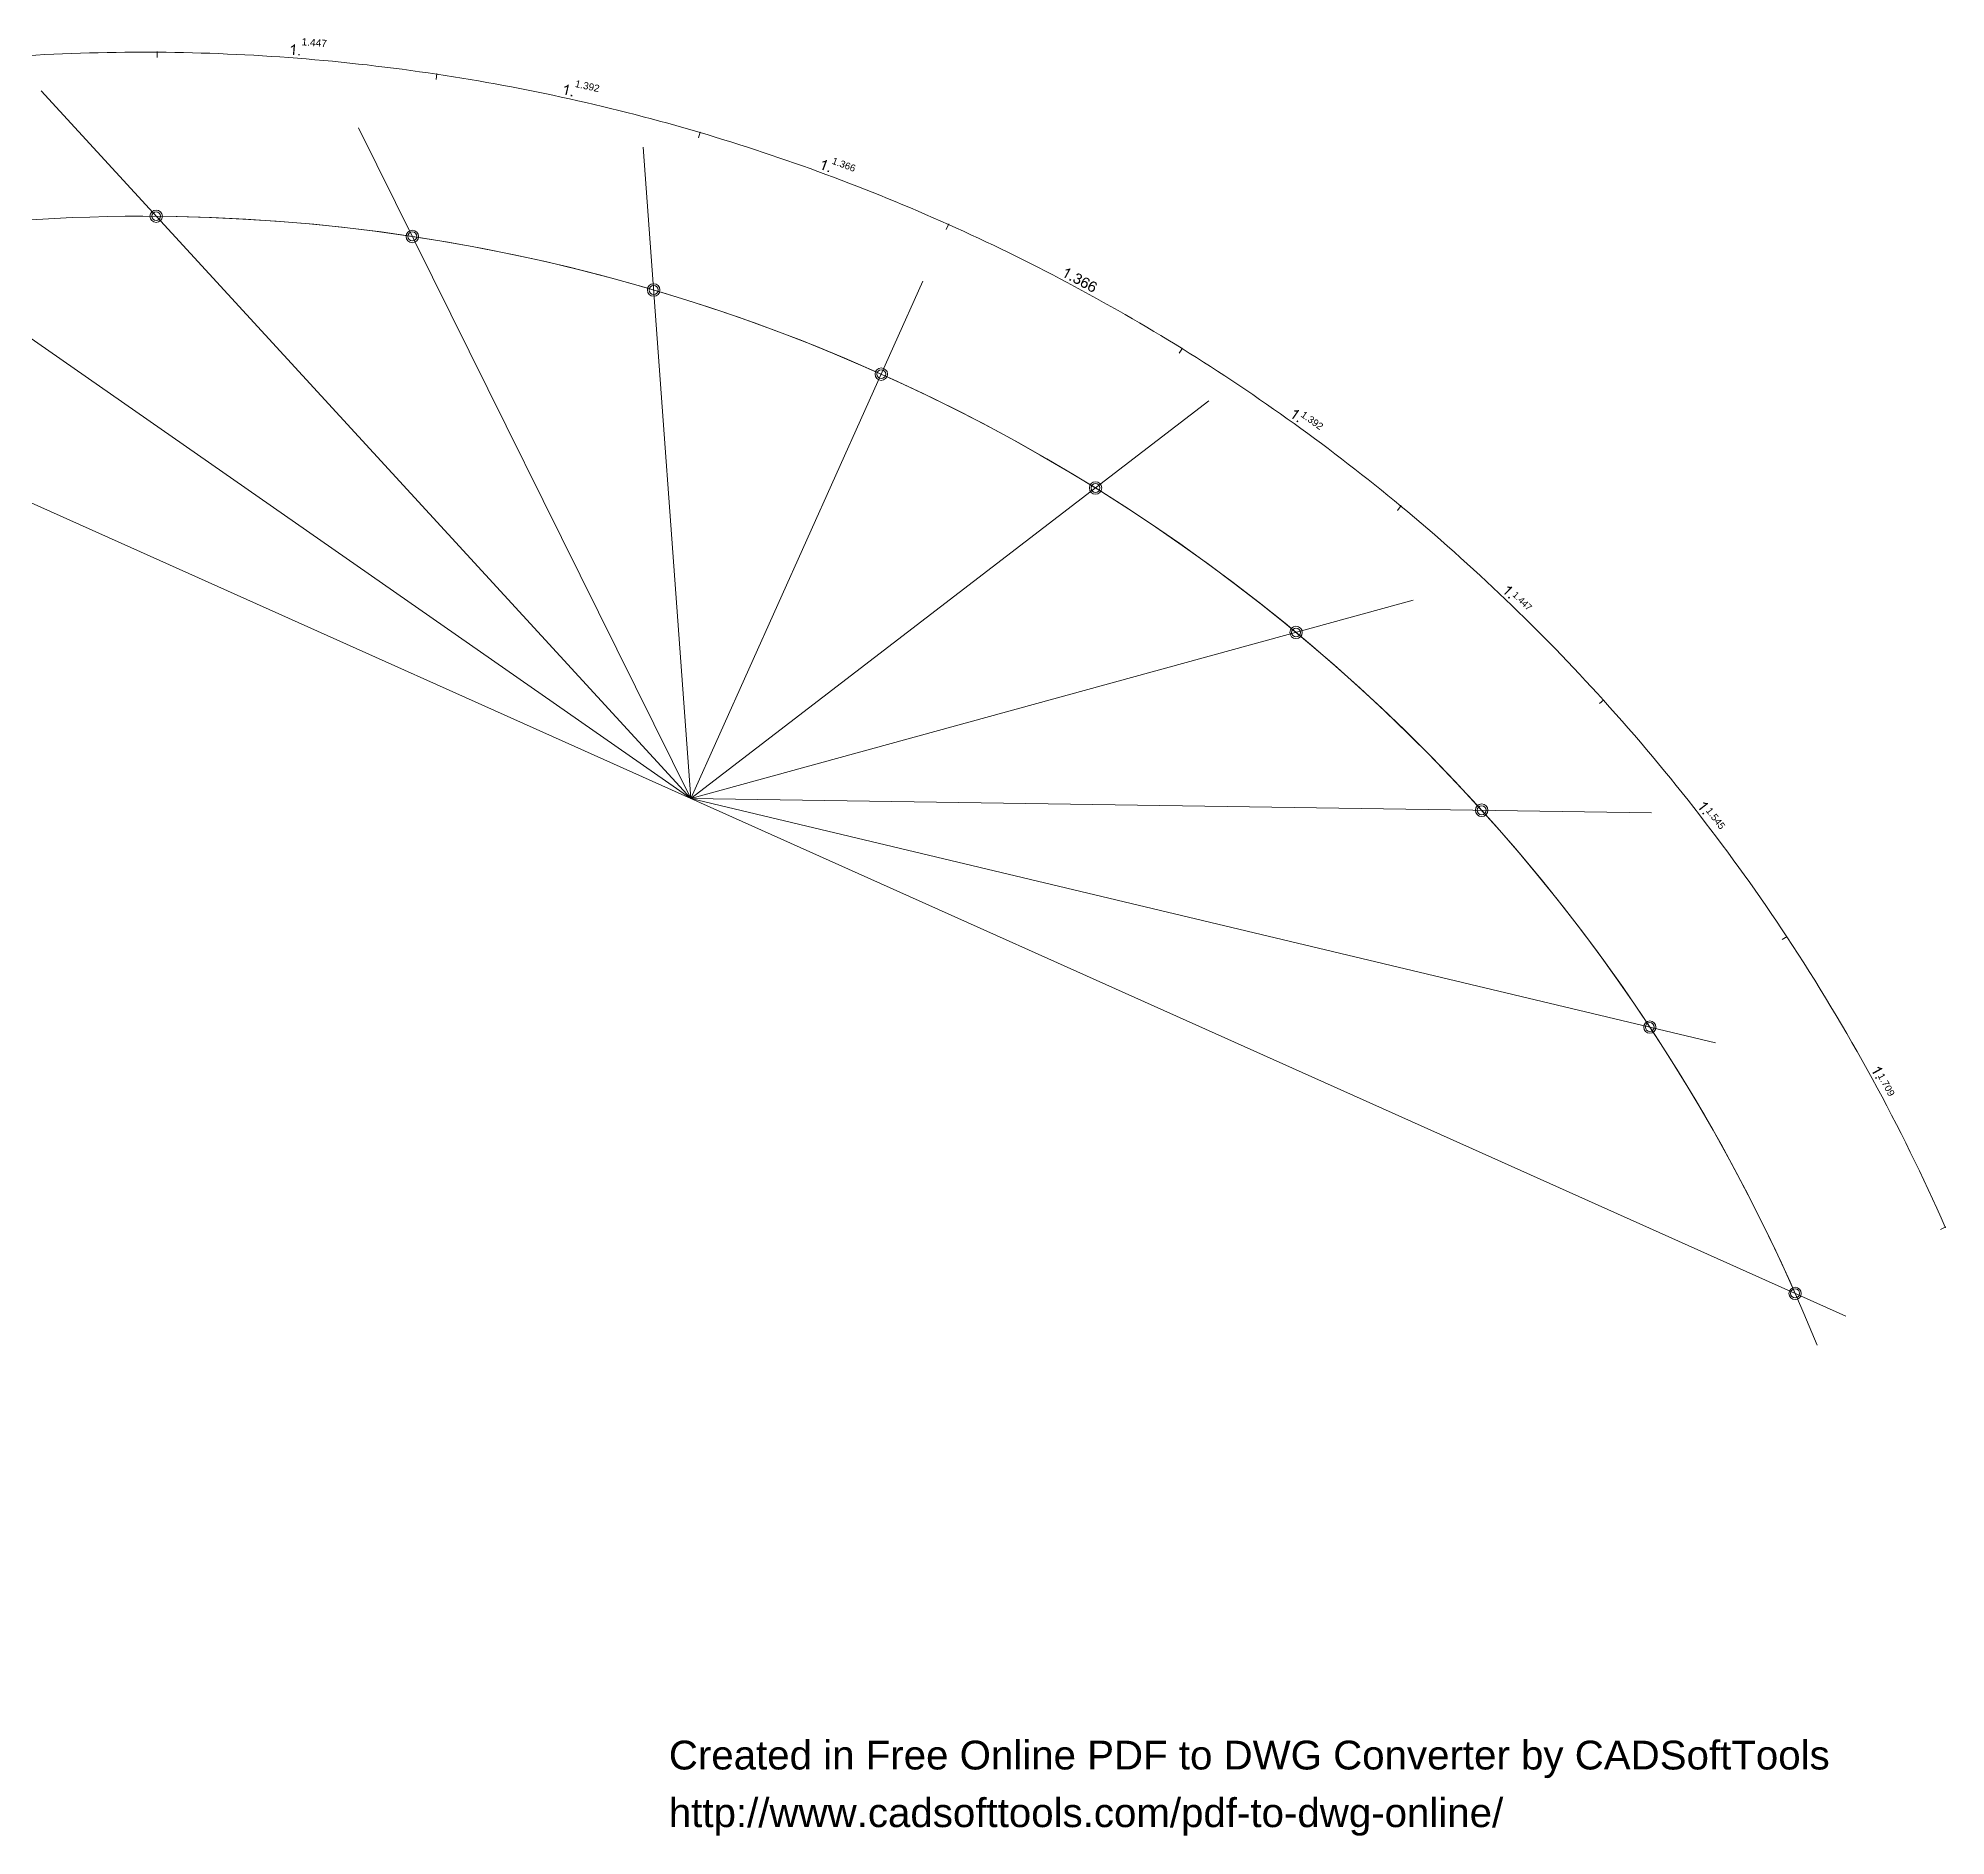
# Model space of a CAD drawing. Header units: millimetres. Extents: x 0 to 354, y 0 to 293.
# Drawn here: x 179.6 to 354.3, y 3.6 to 168.2 of the extents above; entities that cross this region are included whole.
import ezdxf

# ---------------------------------------------------------------- set-up
doc = ezdxf.new("R2010")
doc.units = ezdxf.units.MM
doc.header["$MEASUREMENT"] = 0
doc.layers.get('0').update_dxf_attribs({"linetype": 'CONTINUOUS'})
doc.layers.add('1378778', color=7, linetype='CONTINUOUS')
doc.styles.add('1378898', font='Arial.ttf')
doc.styles.add('Arial$001', font='arial.ttf', dxfattribs={"height": 1.166256})

# ---------------------------------------------------------------- blocks, each defined once
blk = doc.blocks.new('13445C0')
at = {"layer": '1378778', "color": 0, "true_color": 0x000001, "style": '1378898'}
for s, p in [('Created in Free Online PDF to DWG Converter by CADSoftTools', (0, 0)), ('http://www.cadsofttools.com/pdf-to-dwg-online/', (0, -2))]:
    blk.add_text(s, height=1, dxfattribs=at).set_placement(p)

msp = doc.modelspace()

# ---------------------------------------------------------------- hatches: boundary and pattern name
at = {"true_color": 0x000030}
h = msp.add_hatch(color=0, dxfattribs=at)
edge = h.paths.add_edge_path()
edge.add_line((203.06, 166.68), (202.95, 166.68))
edge.add_line((202.95, 166.68), (203.01, 167.46))
edge.add_spline(control_points=[(203.01, 167.46), (202.98, 167.43), (202.93, 167.41), (202.88, 167.38)], knot_values=[0, 0, 0, 0, 1, 1, 1, 1], degree=3, periodic=0)
edge.add_spline(control_points=[(202.88, 167.38), (202.83, 167.36), (202.8, 167.34), (202.75, 167.33)], knot_values=[0, 0, 0, 0, 1, 1, 1, 1], degree=3, periodic=0)
edge.add_line((202.75, 167.33), (202.77, 167.44))
edge.add_spline(control_points=[(202.77, 167.44), (202.83, 167.48), (202.9, 167.51), (202.95, 167.54)], knot_values=[0, 0, 0, 0, 1, 1, 1, 1], degree=3, periodic=0)
edge.add_spline(control_points=[(202.95, 167.54), (203, 167.59), (203.05, 167.62), (203.06, 167.67)], knot_values=[0, 0, 0, 0, 1, 1, 1, 1], degree=3, periodic=0)
edge.add_line((203.06, 167.67), (203.15, 167.66))
for points in [[(203.44, 166.65), (203.44, 166.78), (203.58, 166.78), (203.58, 166.63)], [(228.37, 162.91), (228.4, 163.05), (228.54, 163.01), (228.52, 162.88)], [(251.87, 155.99), (251.92, 156.12), (252.06, 156.07), (252.01, 155.94)], [(274.02, 146.05), (274.09, 146.19), (274.22, 146.12), (274.16, 145.99)], [(294.83, 133.11), (294.92, 133.23), (295.02, 133.14), (294.95, 133.03)], [(314.21, 116.98), (314.31, 117.08), (314.41, 116.98), (314.31, 116.88)], [(331.99, 97.23), (332.11, 97.31), (332.19, 97.19), (332.08, 97.11)], [(347.81, 73.03), (347.94, 73.09), (348.01, 72.98), (347.88, 72.91)]]:
    msp.add_hatch(color=0, dxfattribs=at).paths.add_polyline_path(points)
h = msp.add_hatch(color=0, dxfattribs=at)
edge = h.paths.add_edge_path()
edge.add_line((228.01, 163), (227.89, 163.01))
edge.add_line((227.89, 163.01), (228.07, 163.77))
edge.add_spline(control_points=[(228.07, 163.77), (228.02, 163.74), (227.99, 163.72), (227.94, 163.71)], knot_values=[0, 0, 0, 0, 1, 1, 1, 1], degree=3, periodic=0)
edge.add_spline(control_points=[(227.94, 163.71), (227.89, 163.69), (227.84, 163.69), (227.79, 163.67)], knot_values=[0, 0, 0, 0, 1, 1, 1, 1], degree=3, periodic=0)
edge.add_line((227.79, 163.67), (227.82, 163.79))
edge.add_spline(control_points=[(227.82, 163.79), (227.89, 163.81), (227.96, 163.84), (228.02, 163.87)], knot_values=[0, 0, 0, 0, 1, 1, 1, 1], degree=3, periodic=0)
edge.add_spline(control_points=[(228.02, 163.87), (228.07, 163.91), (228.12, 163.94), (228.16, 163.97)], knot_values=[0, 0, 0, 0, 1, 1, 1, 1], degree=3, periodic=0)
edge.add_line((228.16, 163.97), (228.22, 163.95))
h = msp.add_hatch(color=0, dxfattribs=at)
edge = h.paths.add_edge_path()
edge.add_line((251.53, 156.12), (251.41, 156.15))
edge.add_line((251.41, 156.15), (251.68, 156.88))
edge.add_spline(control_points=[(251.68, 156.88), (251.64, 156.86), (251.61, 156.85), (251.54, 156.85)], knot_values=[0, 0, 0, 0, 1, 1, 1, 1], degree=3, periodic=0)
edge.add_spline(control_points=[(251.54, 156.85), (251.49, 156.83), (251.45, 156.83), (251.41, 156.83)], knot_values=[0, 0, 0, 0, 1, 1, 1, 1], degree=3, periodic=0)
edge.add_line((251.41, 156.83), (251.45, 156.93))
edge.add_spline(control_points=[(251.45, 156.93), (251.53, 156.95), (251.59, 156.96), (251.66, 156.98)], knot_values=[0, 0, 0, 0, 1, 1, 1, 1], degree=3, periodic=0)
edge.add_spline(control_points=[(251.66, 156.98), (251.71, 157.01), (251.76, 157.03), (251.79, 157.06)], knot_values=[0, 0, 0, 0, 1, 1, 1, 1], degree=3, periodic=0)
edge.add_line((251.79, 157.06), (251.87, 157.05))
h = msp.add_hatch(color=0, dxfattribs=at)
edge = h.paths.add_edge_path()
edge.add_line((273.69, 146.24), (273.59, 146.29))
edge.add_line((273.59, 146.29), (273.96, 146.96))
edge.add_spline(control_points=[(273.96, 146.96), (273.91, 146.96), (273.88, 146.95), (273.81, 146.95)], knot_values=[0, 0, 0, 0, 1, 1, 1, 1], degree=3, periodic=0)
edge.add_spline(control_points=[(273.81, 146.95), (273.76, 146.95), (273.71, 146.95), (273.68, 146.95)], knot_values=[0, 0, 0, 0, 1, 1, 1, 1], degree=3, periodic=0)
edge.add_line((273.68, 146.95), (273.73, 147.05))
edge.add_spline(control_points=[(273.73, 147.05), (273.81, 147.05), (273.88, 147.06), (273.94, 147.08)], knot_values=[0, 0, 0, 0, 1, 1, 1, 1], degree=3, periodic=0)
edge.add_spline(control_points=[(273.94, 147.08), (274.01, 147.1), (274.06, 147.11), (274.09, 147.14)], knot_values=[0, 0, 0, 0, 1, 1, 1, 1], degree=3, periodic=0)
edge.add_line((274.09, 147.14), (274.16, 147.1))
h = msp.add_hatch(color=0, dxfattribs=at)
edge = h.paths.add_edge_path()
edge.add_line((274.44, 146.14), (274.55, 146.09))
edge.add_spline(control_points=[(274.55, 146.09), (274.52, 146.02), (274.52, 145.97), (274.54, 145.94)], knot_values=[0, 0, 0, 0, 1, 1, 1, 1], degree=3, periodic=0)
edge.add_spline(control_points=[(274.54, 145.94), (274.55, 145.89), (274.59, 145.86), (274.62, 145.84)], knot_values=[0, 0, 0, 0, 1, 1, 1, 1], degree=3, periodic=0)
edge.add_spline(control_points=[(274.62, 145.84), (274.67, 145.81), (274.72, 145.81), (274.78, 145.82)], knot_values=[0, 0, 0, 0, 1, 1, 1, 1], degree=3, periodic=0)
edge.add_spline(control_points=[(274.78, 145.82), (274.83, 145.84), (274.87, 145.87), (274.9, 145.92)], knot_values=[0, 0, 0, 0, 1, 1, 1, 1], degree=3, periodic=0)
edge.add_spline(control_points=[(274.9, 145.92), (274.93, 145.97), (274.93, 146.02), (274.92, 146.07)], knot_values=[0, 0, 0, 0, 1, 1, 1, 1], degree=3, periodic=0)
edge.add_spline(control_points=[(274.92, 146.07), (274.9, 146.12), (274.87, 146.15), (274.82, 146.19)], knot_values=[0, 0, 0, 0, 1, 1, 1, 1], degree=3, periodic=0)
edge.add_spline(control_points=[(274.82, 146.19), (274.8, 146.19), (274.77, 146.2), (274.73, 146.2)], knot_values=[0, 0, 0, 0, 1, 1, 1, 1], degree=3, periodic=0)
edge.add_line((274.73, 146.2), (274.8, 146.3))
edge.add_spline(control_points=[(274.8, 146.3), (274.8, 146.29), (274.82, 146.29), (274.82, 146.29)], knot_values=[0, 0, 0, 0, 1, 1, 1, 1], degree=3, periodic=0)
edge.add_spline(control_points=[(274.82, 146.29), (274.87, 146.25), (274.9, 146.25), (274.95, 146.25)], knot_values=[0, 0, 0, 0, 1, 1, 1, 1], degree=3, periodic=0)
edge.add_spline(control_points=[(274.95, 146.25), (275, 146.25), (275.05, 146.29), (275.07, 146.33)], knot_values=[0, 0, 0, 0, 1, 1, 1, 1], degree=3, periodic=0)
edge.add_spline(control_points=[(275.07, 146.33), (275.08, 146.37), (275.1, 146.42), (275.08, 146.45)], knot_values=[0, 0, 0, 0, 1, 1, 1, 1], degree=3, periodic=0)
edge.add_spline(control_points=[(275.08, 146.45), (275.07, 146.5), (275.05, 146.52), (275, 146.55)], knot_values=[0, 0, 0, 0, 1, 1, 1, 1], degree=3, periodic=0)
edge.add_spline(control_points=[(275, 146.55), (274.97, 146.57), (274.92, 146.57), (274.87, 146.57)], knot_values=[0, 0, 0, 0, 1, 1, 1, 1], degree=3, periodic=0)
edge.add_spline(control_points=[(274.87, 146.57), (274.83, 146.55), (274.8, 146.52), (274.77, 146.47)], knot_values=[0, 0, 0, 0, 1, 1, 1, 1], degree=3, periodic=0)
edge.add_line((274.77, 146.47), (274.67, 146.55))
edge.add_spline(control_points=[(274.67, 146.55), (274.72, 146.62), (274.77, 146.65), (274.83, 146.67)], knot_values=[0, 0, 0, 0, 1, 1, 1, 1], degree=3, periodic=0)
edge.add_spline(control_points=[(274.83, 146.67), (274.9, 146.68), (274.98, 146.67), (275.05, 146.63)], knot_values=[0, 0, 0, 0, 1, 1, 1, 1], degree=3, periodic=0)
edge.add_spline(control_points=[(275.05, 146.63), (275.1, 146.62), (275.13, 146.58), (275.16, 146.53)], knot_values=[0, 0, 0, 0, 1, 1, 1, 1], degree=3, periodic=0)
edge.add_spline(control_points=[(275.16, 146.53), (275.18, 146.5), (275.2, 146.45), (275.2, 146.4)], knot_values=[0, 0, 0, 0, 1, 1, 1, 1], degree=3, periodic=0)
edge.add_spline(control_points=[(275.2, 146.4), (275.21, 146.35), (275.2, 146.32), (275.18, 146.27)], knot_values=[0, 0, 0, 0, 1, 1, 1, 1], degree=3, periodic=0)
edge.add_spline(control_points=[(275.18, 146.27), (275.16, 146.24), (275.13, 146.2), (275.1, 146.19)], knot_values=[0, 0, 0, 0, 1, 1, 1, 1], degree=3, periodic=0)
edge.add_spline(control_points=[(275.1, 146.19), (275.05, 146.17), (275.02, 146.15), (274.97, 146.17)], knot_values=[0, 0, 0, 0, 1, 1, 1, 1], degree=3, periodic=0)
edge.add_spline(control_points=[(274.97, 146.17), (275.02, 146.12), (275.03, 146.07), (275.05, 146.02)], knot_values=[0, 0, 0, 0, 1, 1, 1, 1], degree=3, periodic=0)
edge.add_spline(control_points=[(275.05, 146.02), (275.05, 145.97), (275.05, 145.92), (275.02, 145.86)], knot_values=[0, 0, 0, 0, 1, 1, 1, 1], degree=3, periodic=0)
edge.add_spline(control_points=[(275.02, 145.86), (274.97, 145.79), (274.92, 145.74), (274.83, 145.71)], knot_values=[0, 0, 0, 0, 1, 1, 1, 1], degree=3, periodic=0)
edge.add_spline(control_points=[(274.83, 145.71), (274.75, 145.69), (274.67, 145.71), (274.57, 145.74)], knot_values=[0, 0, 0, 0, 1, 1, 1, 1], degree=3, periodic=0)
edge.add_spline(control_points=[(274.57, 145.74), (274.5, 145.79), (274.45, 145.84), (274.42, 145.92)], knot_values=[0, 0, 0, 0, 1, 1, 1, 1], degree=3, periodic=0)
edge.add_spline(control_points=[(274.42, 145.92), (274.4, 145.99), (274.4, 146.05), (274.44, 146.14)], knot_values=[0, 0, 0, 0, 1, 1, 1, 1], degree=3, periodic=0)
edge = h.paths.add_edge_path()
edge.add_line((275.88, 145.9), (275.78, 145.95))
edge.add_spline(control_points=[(275.78, 145.95), (275.78, 146), (275.78, 146.04), (275.78, 146.07)], knot_values=[0, 0, 0, 0, 1, 1, 1, 1], degree=3, periodic=0)
edge.add_spline(control_points=[(275.78, 146.07), (275.76, 146.12), (275.74, 146.15), (275.69, 146.17)], knot_values=[0, 0, 0, 0, 1, 1, 1, 1], degree=3, periodic=0)
edge.add_spline(control_points=[(275.69, 146.17), (275.66, 146.19), (275.63, 146.2), (275.59, 146.2)], knot_values=[0, 0, 0, 0, 1, 1, 1, 1], degree=3, periodic=0)
edge.add_spline(control_points=[(275.59, 146.2), (275.54, 146.19), (275.5, 146.17), (275.46, 146.14)], knot_values=[0, 0, 0, 0, 1, 1, 1, 1], degree=3, periodic=0)
edge.add_spline(control_points=[(275.46, 146.14), (275.41, 146.09), (275.36, 146.04), (275.31, 145.94)], knot_values=[0, 0, 0, 0, 1, 1, 1, 1], degree=3, periodic=0)
edge.add_spline(control_points=[(275.31, 145.94), (275.36, 145.97), (275.41, 145.99), (275.46, 145.99)], knot_values=[0, 0, 0, 0, 1, 1, 1, 1], degree=3, periodic=0)
edge.add_spline(control_points=[(275.46, 145.99), (275.51, 145.99), (275.54, 145.97), (275.59, 145.95)], knot_values=[0, 0, 0, 0, 1, 1, 1, 1], degree=3, periodic=0)
edge.add_spline(control_points=[(275.59, 145.95), (275.66, 145.9), (275.71, 145.86), (275.73, 145.77)], knot_values=[0, 0, 0, 0, 1, 1, 1, 1], degree=3, periodic=0)
edge.add_spline(control_points=[(275.73, 145.77), (275.74, 145.69), (275.74, 145.61), (275.69, 145.52)], knot_values=[0, 0, 0, 0, 1, 1, 1, 1], degree=3, periodic=0)
edge.add_spline(control_points=[(275.69, 145.52), (275.66, 145.48), (275.63, 145.43), (275.58, 145.39)], knot_values=[0, 0, 0, 0, 1, 1, 1, 1], degree=3, periodic=0)
edge.add_spline(control_points=[(275.58, 145.39), (275.53, 145.36), (275.48, 145.34), (275.43, 145.34)], knot_values=[0, 0, 0, 0, 1, 1, 1, 1], degree=3, periodic=0)
edge.add_spline(control_points=[(275.43, 145.34), (275.38, 145.34), (275.31, 145.36), (275.26, 145.38)], knot_values=[0, 0, 0, 0, 1, 1, 1, 1], degree=3, periodic=0)
edge.add_spline(control_points=[(275.26, 145.38), (275.18, 145.43), (275.13, 145.49), (275.1, 145.59)], knot_values=[0, 0, 0, 0, 1, 1, 1, 1], degree=3, periodic=0)
edge.add_spline(control_points=[(275.1, 145.59), (275.08, 145.69), (275.12, 145.81), (275.2, 145.95)], knot_values=[0, 0, 0, 0, 1, 1, 1, 1], degree=3, periodic=0)
edge.add_spline(control_points=[(275.2, 145.95), (275.28, 146.12), (275.38, 146.24), (275.48, 146.27)], knot_values=[0, 0, 0, 0, 1, 1, 1, 1], degree=3, periodic=0)
edge.add_spline(control_points=[(275.48, 146.27), (275.56, 146.32), (275.66, 146.3), (275.74, 146.25)], knot_values=[0, 0, 0, 0, 1, 1, 1, 1], degree=3, periodic=0)
edge.add_spline(control_points=[(275.74, 146.25), (275.81, 146.22), (275.86, 146.17), (275.89, 146.12)], knot_values=[0, 0, 0, 0, 1, 1, 1, 1], degree=3, periodic=0)
edge.add_spline(control_points=[(275.89, 146.12), (275.91, 146.05), (275.91, 145.99), (275.88, 145.9)], knot_values=[0, 0, 0, 0, 1, 1, 1, 1], degree=3, periodic=0)
edge = h.paths.add_edge_path()
edge.add_spline(control_points=[(275.25, 145.77), (275.23, 145.74), (275.21, 145.69), (275.21, 145.66)], knot_values=[0, 0, 0, 0, 1, 1, 1, 1], degree=3, periodic=0)
edge.add_spline(control_points=[(275.21, 145.66), (275.21, 145.61), (275.21, 145.57), (275.23, 145.54)], knot_values=[0, 0, 0, 0, 1, 1, 1, 1], degree=3, periodic=0)
edge.add_spline(control_points=[(275.23, 145.54), (275.26, 145.51), (275.28, 145.49), (275.31, 145.48)], knot_values=[0, 0, 0, 0, 1, 1, 1, 1], degree=3, periodic=0)
edge.add_spline(control_points=[(275.31, 145.48), (275.36, 145.44), (275.41, 145.44), (275.46, 145.46)], knot_values=[0, 0, 0, 0, 1, 1, 1, 1], degree=3, periodic=0)
edge.add_spline(control_points=[(275.46, 145.46), (275.51, 145.48), (275.54, 145.52), (275.58, 145.59)], knot_values=[0, 0, 0, 0, 1, 1, 1, 1], degree=3, periodic=0)
edge.add_spline(control_points=[(275.58, 145.59), (275.61, 145.64), (275.63, 145.71), (275.61, 145.76)], knot_values=[0, 0, 0, 0, 1, 1, 1, 1], degree=3, periodic=0)
edge.add_spline(control_points=[(275.61, 145.76), (275.59, 145.81), (275.56, 145.84), (275.51, 145.87)], knot_values=[0, 0, 0, 0, 1, 1, 1, 1], degree=3, periodic=0)
edge.add_spline(control_points=[(275.51, 145.87), (275.46, 145.89), (275.41, 145.89), (275.36, 145.87)], knot_values=[0, 0, 0, 0, 1, 1, 1, 1], degree=3, periodic=0)
edge.add_spline(control_points=[(275.36, 145.87), (275.31, 145.86), (275.28, 145.82), (275.25, 145.77)], knot_values=[0, 0, 0, 0, 1, 1, 1, 1], degree=3, periodic=0)
edge = h.paths.add_edge_path()
edge.add_line((276.55, 145.56), (276.44, 145.61))
edge.add_spline(control_points=[(276.44, 145.61), (276.45, 145.66), (276.45, 145.69), (276.45, 145.72)], knot_values=[0, 0, 0, 0, 1, 1, 1, 1], degree=3, periodic=0)
edge.add_spline(control_points=[(276.45, 145.72), (276.44, 145.76), (276.4, 145.79), (276.37, 145.82)], knot_values=[0, 0, 0, 0, 1, 1, 1, 1], degree=3, periodic=0)
edge.add_spline(control_points=[(276.37, 145.82), (276.34, 145.84), (276.29, 145.84), (276.26, 145.84)], knot_values=[0, 0, 0, 0, 1, 1, 1, 1], degree=3, periodic=0)
edge.add_spline(control_points=[(276.26, 145.84), (276.21, 145.84), (276.17, 145.81), (276.12, 145.77)], knot_values=[0, 0, 0, 0, 1, 1, 1, 1], degree=3, periodic=0)
edge.add_spline(control_points=[(276.12, 145.77), (276.07, 145.74), (276.04, 145.67), (275.99, 145.59)], knot_values=[0, 0, 0, 0, 1, 1, 1, 1], degree=3, periodic=0)
edge.add_spline(control_points=[(275.99, 145.59), (276.04, 145.61), (276.07, 145.62), (276.12, 145.62)], knot_values=[0, 0, 0, 0, 1, 1, 1, 1], degree=3, periodic=0)
edge.add_spline(control_points=[(276.12, 145.62), (276.17, 145.62), (276.22, 145.61), (276.26, 145.59)], knot_values=[0, 0, 0, 0, 1, 1, 1, 1], degree=3, periodic=0)
edge.add_spline(control_points=[(276.26, 145.59), (276.32, 145.56), (276.37, 145.49), (276.4, 145.43)], knot_values=[0, 0, 0, 0, 1, 1, 1, 1], degree=3, periodic=0)
edge.add_spline(control_points=[(276.4, 145.43), (276.42, 145.34), (276.4, 145.26), (276.37, 145.18)], knot_values=[0, 0, 0, 0, 1, 1, 1, 1], degree=3, periodic=0)
edge.add_spline(control_points=[(276.37, 145.18), (276.34, 145.13), (276.31, 145.08), (276.26, 145.05)], knot_values=[0, 0, 0, 0, 1, 1, 1, 1], degree=3, periodic=0)
edge.add_spline(control_points=[(276.26, 145.05), (276.21, 145.01), (276.16, 145), (276.09, 144.98)], knot_values=[0, 0, 0, 0, 1, 1, 1, 1], degree=3, periodic=0)
edge.add_spline(control_points=[(276.09, 144.98), (276.04, 144.98), (275.99, 145), (275.94, 145.03)], knot_values=[0, 0, 0, 0, 1, 1, 1, 1], degree=3, periodic=0)
edge.add_spline(control_points=[(275.94, 145.03), (275.84, 145.08), (275.79, 145.14), (275.78, 145.24)], knot_values=[0, 0, 0, 0, 1, 1, 1, 1], degree=3, periodic=0)
edge.add_spline(control_points=[(275.78, 145.24), (275.74, 145.33), (275.78, 145.46), (275.86, 145.61)], knot_values=[0, 0, 0, 0, 1, 1, 1, 1], degree=3, periodic=0)
edge.add_spline(control_points=[(275.86, 145.61), (275.94, 145.77), (276.04, 145.87), (276.14, 145.92)], knot_values=[0, 0, 0, 0, 1, 1, 1, 1], degree=3, periodic=0)
edge.add_spline(control_points=[(276.14, 145.92), (276.24, 145.95), (276.32, 145.95), (276.42, 145.9)], knot_values=[0, 0, 0, 0, 1, 1, 1, 1], degree=3, periodic=0)
edge.add_spline(control_points=[(276.42, 145.9), (276.49, 145.87), (276.54, 145.82), (276.55, 145.76)], knot_values=[0, 0, 0, 0, 1, 1, 1, 1], degree=3, periodic=0)
edge.add_spline(control_points=[(276.55, 145.76), (276.57, 145.69), (276.57, 145.62), (276.55, 145.56)], knot_values=[0, 0, 0, 0, 1, 1, 1, 1], degree=3, periodic=0)
edge = h.paths.add_edge_path()
edge.add_spline(control_points=[(275.91, 145.41), (275.89, 145.38), (275.89, 145.34), (275.88, 145.29)], knot_values=[0, 0, 0, 0, 1, 1, 1, 1], degree=3, periodic=0)
edge.add_spline(control_points=[(275.88, 145.29), (275.88, 145.26), (275.89, 145.21), (275.91, 145.18)], knot_values=[0, 0, 0, 0, 1, 1, 1, 1], degree=3, periodic=0)
edge.add_spline(control_points=[(275.91, 145.18), (275.93, 145.16), (275.96, 145.13), (275.97, 145.11)], knot_values=[0, 0, 0, 0, 1, 1, 1, 1], degree=3, periodic=0)
edge.add_spline(control_points=[(275.97, 145.11), (276.02, 145.09), (276.07, 145.08), (276.12, 145.11)], knot_values=[0, 0, 0, 0, 1, 1, 1, 1], degree=3, periodic=0)
edge.add_spline(control_points=[(276.12, 145.11), (276.17, 145.13), (276.22, 145.16), (276.26, 145.23)], knot_values=[0, 0, 0, 0, 1, 1, 1, 1], degree=3, periodic=0)
edge.add_spline(control_points=[(276.26, 145.23), (276.29, 145.29), (276.29, 145.34), (276.29, 145.39)], knot_values=[0, 0, 0, 0, 1, 1, 1, 1], degree=3, periodic=0)
edge.add_spline(control_points=[(276.29, 145.39), (276.27, 145.44), (276.24, 145.49), (276.19, 145.51)], knot_values=[0, 0, 0, 0, 1, 1, 1, 1], degree=3, periodic=0)
edge.add_spline(control_points=[(276.19, 145.51), (276.14, 145.54), (276.09, 145.54), (276.04, 145.52)], knot_values=[0, 0, 0, 0, 1, 1, 1, 1], degree=3, periodic=0)
edge.add_spline(control_points=[(276.04, 145.52), (275.99, 145.51), (275.94, 145.48), (275.91, 145.41)], knot_values=[0, 0, 0, 0, 1, 1, 1, 1], degree=3, periodic=0)
h = msp.add_hatch(color=0, dxfattribs=at)
edge = h.paths.add_edge_path()
edge.add_line((294.54, 133.33), (294.44, 133.39))
edge.add_line((294.44, 133.39), (294.88, 134.02))
edge.add_spline(control_points=[(294.88, 134.02), (294.83, 134.02), (294.8, 134.02), (294.74, 134.02)], knot_values=[0, 0, 0, 0, 1, 1, 1, 1], degree=3, periodic=0)
edge.add_spline(control_points=[(294.74, 134.02), (294.69, 134.02), (294.64, 134.04), (294.6, 134.05)], knot_values=[0, 0, 0, 0, 1, 1, 1, 1], degree=3, periodic=0)
edge.add_line((294.6, 134.05), (294.67, 134.14))
edge.add_spline(control_points=[(294.67, 134.14), (294.74, 134.12), (294.82, 134.12), (294.88, 134.14)], knot_values=[0, 0, 0, 0, 1, 1, 1, 1], degree=3, periodic=0)
edge.add_spline(control_points=[(294.88, 134.14), (294.95, 134.14), (295, 134.15), (295.05, 134.17)], knot_values=[0, 0, 0, 0, 1, 1, 1, 1], degree=3, periodic=0)
edge.add_line((295.05, 134.17), (295.1, 134.14))
h = msp.add_hatch(color=0, dxfattribs=at)
edge = h.paths.add_edge_path()
edge.add_line((313.94, 117.23), (313.86, 117.31))
edge.add_line((313.86, 117.31), (314.39, 117.87))
edge.add_spline(control_points=[(314.39, 117.87), (314.36, 117.87), (314.31, 117.87), (314.26, 117.89)], knot_values=[0, 0, 0, 0, 1, 1, 1, 1], degree=3, periodic=0)
edge.add_spline(control_points=[(314.26, 117.89), (314.19, 117.9), (314.16, 117.92), (314.11, 117.94)], knot_values=[0, 0, 0, 0, 1, 1, 1, 1], degree=3, periodic=0)
edge.add_line((314.11, 117.94), (314.19, 118.02))
edge.add_spline(control_points=[(314.19, 118.02), (314.27, 117.99), (314.34, 117.97), (314.41, 117.97)], knot_values=[0, 0, 0, 0, 1, 1, 1, 1], degree=3, periodic=0)
edge.add_spline(control_points=[(314.41, 117.97), (314.47, 117.97), (314.52, 117.99), (314.57, 118)], knot_values=[0, 0, 0, 0, 1, 1, 1, 1], degree=3, periodic=0)
edge.add_line((314.57, 118), (314.62, 117.94))
h = msp.add_hatch(color=0, dxfattribs=at)
edge = h.paths.add_edge_path()
edge.add_line((331.78, 97.51), (331.7, 97.61))
edge.add_line((331.7, 97.61), (332.31, 98.07))
edge.add_spline(control_points=[(332.31, 98.07), (332.26, 98.09), (332.22, 98.1), (332.17, 98.12)], knot_values=[0, 0, 0, 0, 1, 1, 1, 1], degree=3, periodic=0)
edge.add_spline(control_points=[(332.17, 98.12), (332.12, 98.13), (332.08, 98.15), (332.04, 98.18)], knot_values=[0, 0, 0, 0, 1, 1, 1, 1], degree=3, periodic=0)
edge.add_line((332.04, 98.18), (332.14, 98.25))
edge.add_spline(control_points=[(332.14, 98.25), (332.21, 98.22), (332.27, 98.2), (332.34, 98.18)], knot_values=[0, 0, 0, 0, 1, 1, 1, 1], degree=3, periodic=0)
edge.add_spline(control_points=[(332.34, 98.18), (332.41, 98.17), (332.46, 98.17), (332.51, 98.17)], knot_values=[0, 0, 0, 0, 1, 1, 1, 1], degree=3, periodic=0)
edge.add_line((332.51, 98.17), (332.55, 98.12))
h = msp.add_hatch(color=0, dxfattribs=at)
edge = h.paths.add_edge_path()
edge.add_line((347.65, 73.36), (347.58, 73.47))
edge.add_line((347.58, 73.47), (348.26, 73.84))
edge.add_spline(control_points=[(348.26, 73.84), (348.22, 73.84), (348.17, 73.87), (348.13, 73.89)], knot_values=[0, 0, 0, 0, 1, 1, 1, 1], degree=3, periodic=0)
edge.add_spline(control_points=[(348.13, 73.89), (348.08, 73.92), (348.04, 73.95), (348.01, 73.97)], knot_values=[0, 0, 0, 0, 1, 1, 1, 1], degree=3, periodic=0)
edge.add_line((348.01, 73.97), (348.11, 74.04))
edge.add_spline(control_points=[(348.11, 74.04), (348.17, 73.99), (348.24, 73.95), (348.31, 73.94)], knot_values=[0, 0, 0, 0, 1, 1, 1, 1], degree=3, periodic=0)
edge.add_spline(control_points=[(348.31, 73.94), (348.37, 73.9), (348.42, 73.9), (348.47, 73.9)], knot_values=[0, 0, 0, 0, 1, 1, 1, 1], degree=3, periodic=0)
edge.add_line((348.47, 73.9), (348.51, 73.84))

# ---------------------------------------------------------------- linework, layer by layer
at = {"color": 0, "linetype": 'Continuous', "lineweight": 15, "true_color": 0x000007}
for points in [[(190.55, 166.98), (190.5, 166.9), (190.5, 166.9)], [(190.53, 166.45), (190.53, 167), (190.53, 167)], [(216.06, 164.43), (216.14, 164.98), (216.14, 164.98)], [(216.15, 164.95), (216.11, 164.88), (216.11, 164.88)], [(239.4, 98.58), (179.89, 163.38), (179.89, 163.38)], [(239.4, 98.58), (208.95, 160.02), (208.95, 160.02)], [(240.09, 159.1), (240.25, 159.62), (240.25, 159.62)], [(240.27, 159.61), (240.21, 159.54), (240.21, 159.54)], [(239.4, 98.58), (235.01, 158.24), (235.01, 158.24)], [(239.4, 98.58), (160.3, 153.71), (160.3, 153.71)], [(262.77, 150.71), (263, 151.23), (263, 151.23)], [(263, 151.19), (262.93, 151.14), (262.93, 151.14)], [(239.4, 98.58), (260.64, 145.95), (260.64, 145.95)], [(239.4, 98.58), (260.64, 145.95), (260.64, 145.95)], [(138.3, 143.89), (345.15, 51.19), (345.15, 51.19)], [(284.11, 139.38), (284.4, 139.84), (284.4, 139.84)], [(284.4, 139.81), (284.32, 139.77), (284.32, 139.77)], [(239.4, 98.58), (286.83, 135.01), (286.83, 135.01)], [(304.09, 124.98), (304.44, 125.41), (304.44, 125.41)], [(304.45, 125.38), (304.36, 125.34), (304.36, 125.34)], [(239.4, 98.58), (305.53, 116.75), (305.53, 116.75)], [(322.59, 107.28), (322.98, 107.64), (322.98, 107.64)], [(322.98, 107.61), (322.9, 107.59), (322.9, 107.59)], [(239.4, 98.58), (327.36, 97.29), (327.36, 97.29)], [(239.4, 98.58), (333.2, 76.23), (333.2, 76.23)], [(339.33, 85.67), (339.79, 85.97), (339.79, 85.97)], [(339.78, 85.94), (339.7, 85.94), (339.7, 85.94)], [(353.81, 59.14), (354.31, 59.36), (354.31, 59.36)], [(354.21, 59.34), (354.31, 59.32), (354.31, 59.32)]]:
    msp.add_lwpolyline(points, dxfattribs=at)
for points in [[(163.19, 165.05), (171.81, 166.3), (180.5, 166.93), (189.2, 166.93), (189.2, 166.93), (189.64, 166.93), (190.09, 166.93), (190.53, 166.93)], [(138.3, 143.89), (154.75, 149.21), (171.92, 151.91), (189.2, 151.91), (189.2, 151.91), (256.6, 151.91), (317.25, 111.01), (342.51, 48.53)], [(138.3, 143.89), (154.75, 149.21), (171.92, 151.91), (189.2, 151.91), (189.2, 151.91), (254.72, 151.91), (314.06, 113.23), (340.51, 53.27)]]:
    msp.add_open_spline(points, degree=3, knots=[0, 0, 0, 0, 0.125, 0.125, 0.125, 0.125, 1, 1, 1, 1], dxfattribs=at)
for points in [[(190.53, 166.93), (199.1, 166.86), (207.66, 166.2), (216.12, 164.91)], [(216.12, 164.91), (224.27, 163.69), (232.34, 161.91), (240.24, 159.57)], [(240.24, 159.57), (247.99, 157.28), (255.58, 154.47), (262.97, 151.16)], [(262.97, 151.16), (270.35, 147.86), (277.5, 144.05), (284.37, 139.79)], [(284.37, 139.79), (291.36, 135.44), (298.06, 130.62), (304.41, 125.36)], [(304.41, 125.36), (311, 119.89), (317.2, 113.95), (322.95, 107.61)], [(322.95, 107.61), (329.08, 100.81), (334.7, 93.57), (339.74, 85.94)], [(339.74, 85.94), (345.32, 77.49), (350.18, 68.6), (354.26, 59.34)], [(354.26, 59.34), (354.26, 59.32), (354.26, 59.31), (354.27, 59.31)]]:
    msp.add_open_spline(points, degree=3, dxfattribs=at)
at = {"color": 0, "linetype": 'Continuous', "lineweight": 15, "true_color": 0x7ca600}
for points in [[(191, 151.91), (191, 152.22), (190.73, 152.48), (190.42, 152.48), (190.42, 152.48), (190.1, 152.48), (189.86, 152.22), (189.86, 151.91), (189.86, 151.91), (189.86, 151.59), (190.1, 151.34), (190.42, 151.34), (190.42, 151.34), (190.73, 151.34), (191, 151.59), (191, 151.91)], [(190.83, 151.91), (190.83, 152.14), (190.65, 152.32), (190.42, 152.32), (190.42, 152.32), (190.2, 152.32), (190.02, 152.14), (190.02, 151.91), (190.02, 151.91), (190.02, 151.69), (190.2, 151.51), (190.42, 151.51), (190.42, 151.51), (190.65, 151.51), (190.83, 151.69), (190.83, 151.91)], [(214.45, 150.05), (214.45, 150.37), (214.2, 150.63), (213.89, 150.63), (213.89, 150.63), (213.58, 150.63), (213.31, 150.37), (213.31, 150.05), (213.31, 150.05), (213.31, 149.74), (213.58, 149.49), (213.89, 149.49), (213.89, 149.49), (214.2, 149.49), (214.45, 149.74), (214.45, 150.05)], [(214.29, 150.05), (214.29, 150.29), (214.11, 150.47), (213.89, 150.47), (213.89, 150.47), (213.66, 150.47), (213.48, 150.29), (213.48, 150.05), (213.48, 150.05), (213.48, 149.84), (213.66, 149.66), (213.89, 149.66), (213.89, 149.66), (214.11, 149.66), (214.29, 149.84), (214.29, 150.05)], [(236.55, 145.16), (236.55, 145.48), (236.29, 145.72), (235.99, 145.72), (235.99, 145.72), (235.66, 145.72), (235.41, 145.48), (235.41, 145.16), (235.41, 145.16), (235.41, 144.85), (235.66, 144.58), (235.99, 144.58), (235.99, 144.58), (236.29, 144.58), (236.55, 144.85), (236.55, 145.16)], [(236.39, 145.16), (236.39, 145.38), (236.2, 145.56), (235.99, 145.56), (235.99, 145.56), (235.76, 145.56), (235.58, 145.38), (235.58, 145.16), (235.58, 145.16), (235.58, 144.93), (235.76, 144.75), (235.99, 144.75), (235.99, 144.75), (236.2, 144.75), (236.39, 144.93), (236.39, 145.16)], [(257.4, 137.46), (257.4, 137.77), (257.13, 138.02), (256.82, 138.02), (256.82, 138.02), (256.5, 138.02), (256.26, 137.77), (256.26, 137.46), (256.26, 137.46), (256.26, 137.14), (256.5, 136.88), (256.82, 136.88), (256.82, 136.88), (257.13, 136.88), (257.4, 137.14), (257.4, 137.46)], [(257.23, 137.46), (257.23, 137.67), (257.05, 137.86), (256.82, 137.86), (256.82, 137.86), (256.6, 137.86), (256.42, 137.67), (256.42, 137.46), (256.42, 137.46), (256.42, 137.23), (256.6, 137.05), (256.82, 137.05), (256.82, 137.05), (257.05, 137.05), (257.23, 137.23), (257.23, 137.46)], [(277.02, 127.03), (277.02, 127.34), (276.75, 127.59), (276.44, 127.59), (276.44, 127.59), (276.12, 127.59), (275.88, 127.34), (275.88, 127.03), (275.88, 127.03), (275.88, 126.71), (276.12, 126.45), (276.44, 126.45), (276.44, 126.45), (276.75, 126.45), (277.02, 126.71), (277.02, 127.03)], [(276.85, 127.03), (276.85, 127.26), (276.67, 127.44), (276.44, 127.44), (276.44, 127.44), (276.22, 127.44), (276.04, 127.26), (276.04, 127.03), (276.04, 127.03), (276.04, 126.8), (276.22, 126.62), (276.44, 126.62), (276.44, 126.62), (276.67, 126.62), (276.85, 126.8), (276.85, 127.03)], [(295.38, 113.8), (295.38, 114.12), (295.12, 114.37), (294.8, 114.37), (294.8, 114.37), (294.49, 114.37), (294.24, 114.12), (294.24, 113.8), (294.24, 113.8), (294.24, 113.49), (294.49, 113.23), (294.8, 113.23), (294.8, 113.23), (295.12, 113.23), (295.38, 113.49), (295.38, 113.8)], [(295.21, 113.8), (295.21, 114.02), (295.03, 114.2), (294.8, 114.2), (294.8, 114.2), (294.59, 114.2), (294.4, 114.02), (294.4, 113.8), (294.4, 113.8), (294.4, 113.57), (294.59, 113.39), (294.8, 113.39), (294.8, 113.39), (295.03, 113.39), (295.21, 113.57), (295.21, 113.8)], [(312.37, 97.52), (312.37, 97.84), (312.12, 98.09), (311.81, 98.09), (311.81, 98.09), (311.5, 98.09), (311.23, 97.84), (311.23, 97.52), (311.23, 97.52), (311.23, 97.21), (311.5, 96.94), (311.81, 96.94), (311.81, 96.94), (312.12, 96.94), (312.37, 97.21), (312.37, 97.52)], [(312.21, 97.52), (312.21, 97.74), (312.03, 97.92), (311.81, 97.92), (311.81, 97.92), (311.58, 97.92), (311.4, 97.74), (311.4, 97.52), (311.4, 97.52), (311.4, 97.29), (311.58, 97.11), (311.81, 97.11), (311.81, 97.11), (312.03, 97.11), (312.21, 97.29), (312.21, 97.52)], [(327.76, 77.66), (327.76, 77.97), (327.51, 78.23), (327.2, 78.23), (327.2, 78.23), (326.89, 78.23), (326.64, 77.97), (326.64, 77.66), (326.64, 77.66), (326.64, 77.34), (326.89, 77.09), (327.2, 77.09), (327.2, 77.09), (327.51, 77.09), (327.76, 77.34), (327.76, 77.66)], [(327.61, 77.66), (327.61, 77.89), (327.43, 78.07), (327.2, 78.07), (327.2, 78.07), (326.97, 78.07), (326.79, 77.89), (326.79, 77.66), (326.79, 77.66), (326.79, 77.44), (326.97, 77.26), (327.2, 77.26), (327.2, 77.26), (327.43, 77.26), (327.61, 77.44), (327.61, 77.66)], [(341.07, 53.27), (341.07, 53.59), (340.82, 53.84), (340.51, 53.84), (340.51, 53.84), (340.19, 53.84), (339.94, 53.59), (339.94, 53.27), (339.94, 53.27), (339.94, 52.96), (340.19, 52.71), (340.51, 52.71), (340.51, 52.71), (340.82, 52.71), (341.07, 52.96), (341.07, 53.27)], [(340.92, 53.27), (340.92, 53.51), (340.74, 53.69), (340.51, 53.69), (340.51, 53.69), (340.27, 53.69), (340.09, 53.51), (340.09, 53.27), (340.09, 53.27), (340.09, 53.04), (340.27, 52.86), (340.51, 52.86), (340.51, 52.86), (340.74, 52.86), (340.92, 53.04), (340.92, 53.27)]]:
    msp.add_open_spline(points, degree=3, knots=[0, 0, 0, 0, 0.0625, 0.0625, 0.0625, 0.0625, 0.125, 0.125, 0.125, 0.125, 0.1875, 0.1875, 0.1875, 0.1875, 1, 1, 1, 1], dxfattribs=at)

# ---------------------------------------------------------------- block references
at = {"layer": '1378778', "color": 0, "true_color": 0x000000, "xscale": 2.638521832397584, "yscale": 2.638521832397584, "zscale": 2.638521832397584}
msp.add_blockref('13445C0', (237.37, 9.68), dxfattribs=at)

# ---------------------------------------------------------------- texts
at = {"color": 0, "true_color": 0x000030, "style": 'Arial$001'}
for s, height, rotation, p in [('1.447', 0.664, 355.4346, (203.72, 167.57)), ('1.392', 0.648, 347.4289, (228.73, 163.76)), ('1.366', 0.634, 339.7064, (252.25, 156.73)), ('1.392', 0.643, 324.2148, (295.18, 133.61)), ('1.447', 0.594, 316.2086, (314.57, 117.18)), ('1.545', 0.641, 307.7299, (332.29, 97.47)), ('1.709', 0.64, 298.6021, (348.04, 73.21))]:
    msp.add_text(s, height=height, rotation=rotation, dxfattribs=at).set_placement(p)

doc.saveas('drawing.dxf')
